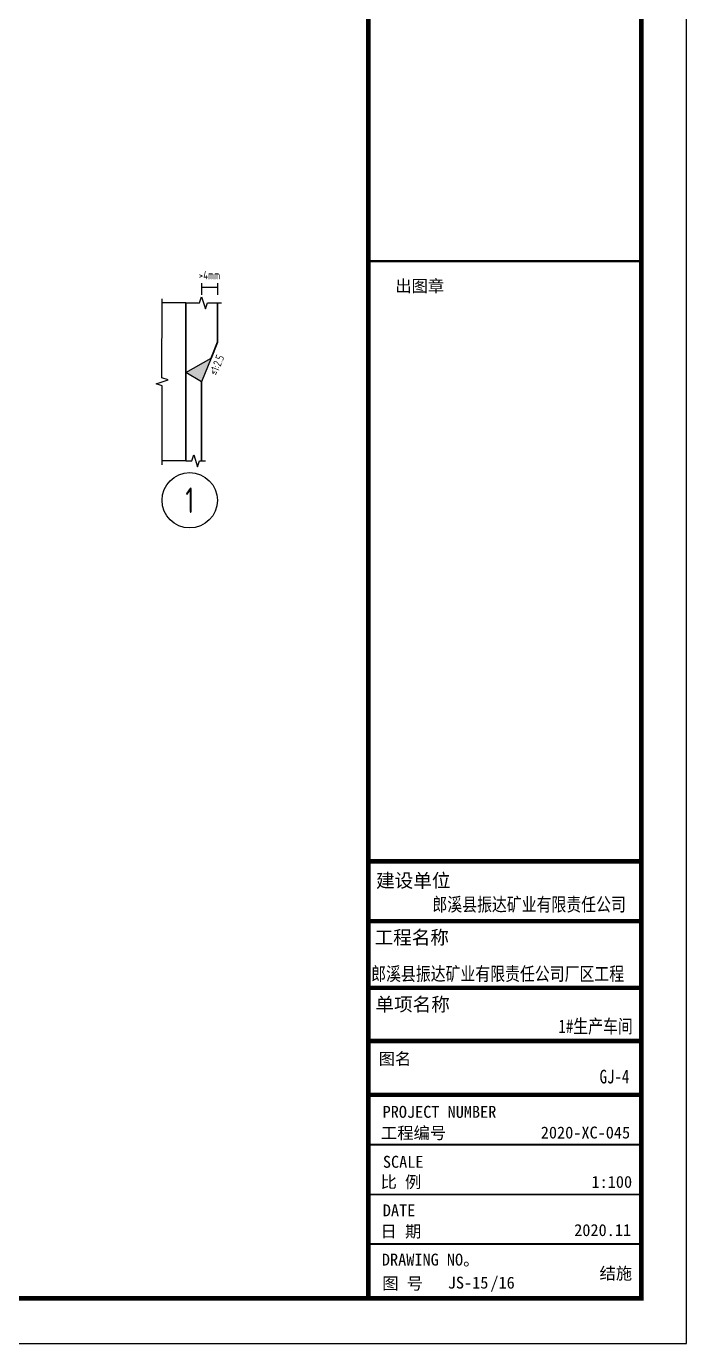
# Model space of a CAD drawing. Extents: x 69728788 to 150676229, y 15322671 to 43663798.
# Drawn here: x 75332595 to 75349314, y 19518463 to 19551819 of the extents above; entities that cross this region are included whole.
import ezdxf
from ezdxf.enums import TextEntityAlignment as Align

# ---------------------------------------------------------------- set-up
doc = ezdxf.new("R2010")
doc.units = 0
doc.header["$LTSCALE"] = 1000
doc.header["$MEASUREMENT"] = 0
for name, color, linetype in [('10', 7, 'CONTINUOUS'), ('PUB_TITLE', 4, 'CONTINUOUS'), ('TEXT', 7, 'CONTINUOUS'), ('图框', 253, 'CONTINUOUS'), ('墙线__粗线', 7, 'CONTINUOUS')]:
    doc.layers.add(name, color=color, linetype=linetype)
doc.styles.add('-黑体', font='simhei.ttf')
doc.styles.add('PkpmHz', font='Pkpmeng', dxfattribs={"width": 0.7, "bigfont": 'hztxt'})
doc.styles.add('宋体', font='', dxfattribs={"width": 0.8})
doc.styles.add('黑体', font='simhei.ttf', dxfattribs={"width": 0.6, "height": 4.3})
doc.styles.get('宋体').set_extended_font_data('SimSun')

msp = doc.modelspace()

# ---------------------------------------------------------------- hatches: boundary and pattern name
at = {"layer": '墙线__粗线'}
msp.add_hatch(color=9, dxfattribs=at).paths.add_polyline_path([(75337032.6, 19542818.6), (75336632.6, 19543049.6), (75337272.8, 19543419.2)])

# ---------------------------------------------------------------- linework, layer by layer
at = {"layer": '10', "ltscale": 100}
msp.add_circle((75336732.6, 19539818.6), 700, dxfattribs=at)
at = {"layer": 'PUB_TITLE'}
msp.add_lwpolyline([(75107584.3, 19518462.8), (75349314.3, 19518462.8), (75349314.3, 19586772.8), (75107584.3, 19586772.8)], close=True, dxfattribs=at)
at = {"layer": 'PUB_TITLE', "const_width": 115}
msp.add_lwpolyline([(75110459.3, 19519612.8), (75348164.3, 19519612.8), (75348164.3, 19585622.8), (75110459.3, 19585622.8)], close=True, dxfattribs=at)
at = {"layer": '图框', "color": 4}
for points, const_width in [([(75348164.3, 19519612.8), (75341253.6, 19519612.8), (75341253.6, 19585622.8), (75348164.3, 19585622.8)], 113.4), ([(75348164.3, 19519612.8), (75341253.6, 19519612.8), (75341253.6, 19585622.8), (75348164.3, 19585622.8)], 113.4), ([(75341253.6, 19530674.8), (75348139.1, 19530674.8)], 114.5), ([(75341253.6, 19529160.3), (75348141.3, 19529160.3)], 114.5), ([(75341253.6, 19527473), (75348164.3, 19527473)], 114.5), ([(75341253.6, 19526126.6), (75348164.3, 19526126.6)], 114.5), ([(75341253.6, 19524764.4), (75348164.3, 19524764.4)], 114.5), ([(75341253.6, 19523500.7), (75348164.3, 19523500.7)], 46.4), ([(75341253.6, 19522239.2), (75348164.3, 19522239.2)], 46.4), ([(75341253.6, 19520987.3), (75348164.3, 19520987.3)], 46.4)]:
    msp.add_lwpolyline(points, dxfattribs=dict(at, const_width=const_width))
at = {"layer": '图框', "color": 0, "const_width": 57.5}
msp.add_lwpolyline([(75341253.6, 19545875.4), (75348164.3, 19545875.4)], dxfattribs=at)
at = {"layer": '墙线__粗线', "color": 9, "ltscale": 100}
for p, q in [((75337032.6, 19545318.6), (75337032.6, 19545018.6)), ((75337432.6, 19545318.6), (75337432.6, 19545018.6)), ((75337032.6, 19545218.6), (75337432.6, 19545218.6)), ((75336029.4, 19542918.6), (75336032.6, 19544918.6)), ((75336632.6, 19544818.6), (75336032.6, 19544818.6)), ((75336632.6, 19544818.6), (75336982.6, 19544818.6)), ((75336982.6, 19544818.6), (75337032.6, 19544972.5)), ((75337032.6, 19544972.5), (75337132.3, 19544665.4)), ((75337132.3, 19544665.4), (75337182.6, 19544819.2)), ((75337182.6, 19544819.2), (75337532.6, 19544818.6)), ((75335878.7, 19542768.6), (75336183.2, 19542868.4)), ((75336032.6, 19542718.6), (75335878.7, 19542768.6)), ((75336183.2, 19542868.4), (75336029.4, 19542918.6)), ((75336032.6, 19540718.6), (75336032.6, 19542718.6)), ((75336782.6, 19540818.6), (75336832.6, 19540972.5)), ((75336832.6, 19540972.5), (75336932.3, 19540665.1)), ((75336632.6, 19540818.6), (75336032.6, 19540818.6)), ((75336632.6, 19540818.6), (75336782.6, 19540818.6)), ((75336932.3, 19540665.1), (75336982.6, 19540818.9)), ((75336982.6, 19540818.9), (75337132.6, 19540818.6))]:
    msp.add_line(p, q, dxfattribs=at)
at = {"layer": '墙线__粗线', "color": 2, "lineweight": 35, "ltscale": 100}
for p, q in [((75336632.6, 19543049.6), (75336632.6, 19544818.6)), ((75337432.6, 19543818.6), (75337432.6, 19544818.6)), ((75337272.8, 19543419.2), (75337432.6, 19543818.6))]:
    msp.add_line(p, q, dxfattribs=at)
at = {"layer": '墙线__粗线', "color": 3, "lineweight": 35, "ltscale": 100}
for p, q in [((75336632.6, 19540818.6), (75336632.6, 19543049.6)), ((75337032.6, 19540818.6), (75337032.6, 19542818.6))]:
    msp.add_line(p, q, dxfattribs=at)
at = {"layer": '墙线__粗线', "color": 9, "linetype": 'Continuous'}
msp.add_lwpolyline([(75337032.6, 19542818.6), (75336632.6, 19543049.6), (75337272.8, 19543419.2)], close=True, dxfattribs=at)

# ---------------------------------------------------------------- texts
at = {"layer": '10', "style": 'PkpmHz', "width": 0.7}
msp.add_text('1', height=650, dxfattribs=at).set_placement((75336732.6, 19539818.6), align=Align.MIDDLE_CENTER)
at = {"layer": 'TEXT', "color": 3, "style": '-黑体', "width": 0.8}
for s, height, p in [('郎溪县振达矿业有限责任公司', 345.172, (75342877.9, 19529412)), ('郎溪县振达矿业有限责任公司厂区工程', 345.172, (75341327.4, 19527655.4)), ('1#生产车间', 345.17, (75346067.8, 19526326.3)), ('GJ-4', 345.17, (75347110, 19525053.1, -15.9))]:
    msp.add_text(s, height=height, dxfattribs=at).set_placement(p)
at = {"layer": '图框', "color": 4}
for s, height, style, p in [('出图章', 302.39, '黑体', (75341938.1, 19545092.9)), ('建设单位', 345, '黑体', (75341451, 19530016.2)), ('工程名称', 345, '黑体', (75341412.8, 19528577)), ('单项名称', 345, '黑体', (75341435.8, 19526882.2)), ('图名', 302.39, '黑体', (75341515.4, 19525522.8)), ('工程编号', 302.39, '黑体', (75341574.6, 19523646.8)), ('2020-XC-045', 302.386, '宋体', (75345620.7, 19523657.3)), ('SCALE', 302.39, '黑体', (75341622.8, 19522916)), ('比 例', 302.39, '黑体', (75341564.5, 19522406.6)), ('1:100', 302.39, '宋体', (75346904.7, 19522407.8)), ('DATE', 302.39, '黑体', (75341621.2, 19521687.1)), ('日 期', 302.39, '黑体', (75341564.5, 19521154.6)), ('2020.11', 302.39, '宋体', (75346467, 19521187.1)), ('DRAWING NO。', 302.386, '黑体', (75341597.4, 19520439.6)), ('图 号', 302.39, '黑体', (75341607.4, 19519835.8))]:
    msp.add_text(s, height=height, dxfattribs=dict(at, style=style)).set_placement(p)
at = {"layer": '图框', "color": 0, "style": '黑体'}
msp.add_text('PROJECT NUMBER', height=302.386, dxfattribs=at).set_placement((75341615.4, 19524181.3))
at = {"layer": '图框', "color": 3, "style": '宋体'}
for s, p in [('结施', (75347108.5, 19520091.7)), ('JS-15', (75343265.9, 19519856.9)), ('/16', (75344344.3, 19519856.9))]:
    msp.add_text(s, height=302.39, dxfattribs=at).set_placement(p)
at = {"layer": '墙线__粗线', "color": 9, "style": 'PkpmHz', "width": 0.81}
msp.add_text('>4mm', height=210, dxfattribs=at).set_placement((75337232.6, 19545518.6), align=Align.MIDDLE_CENTER)
msp.add_text('≤1:2.5', height=210, rotation=68.19859, dxfattribs=at).set_placement((75337418.3, 19543244.3), align=Align.MIDDLE_CENTER)

doc.saveas('drawing.dxf')
